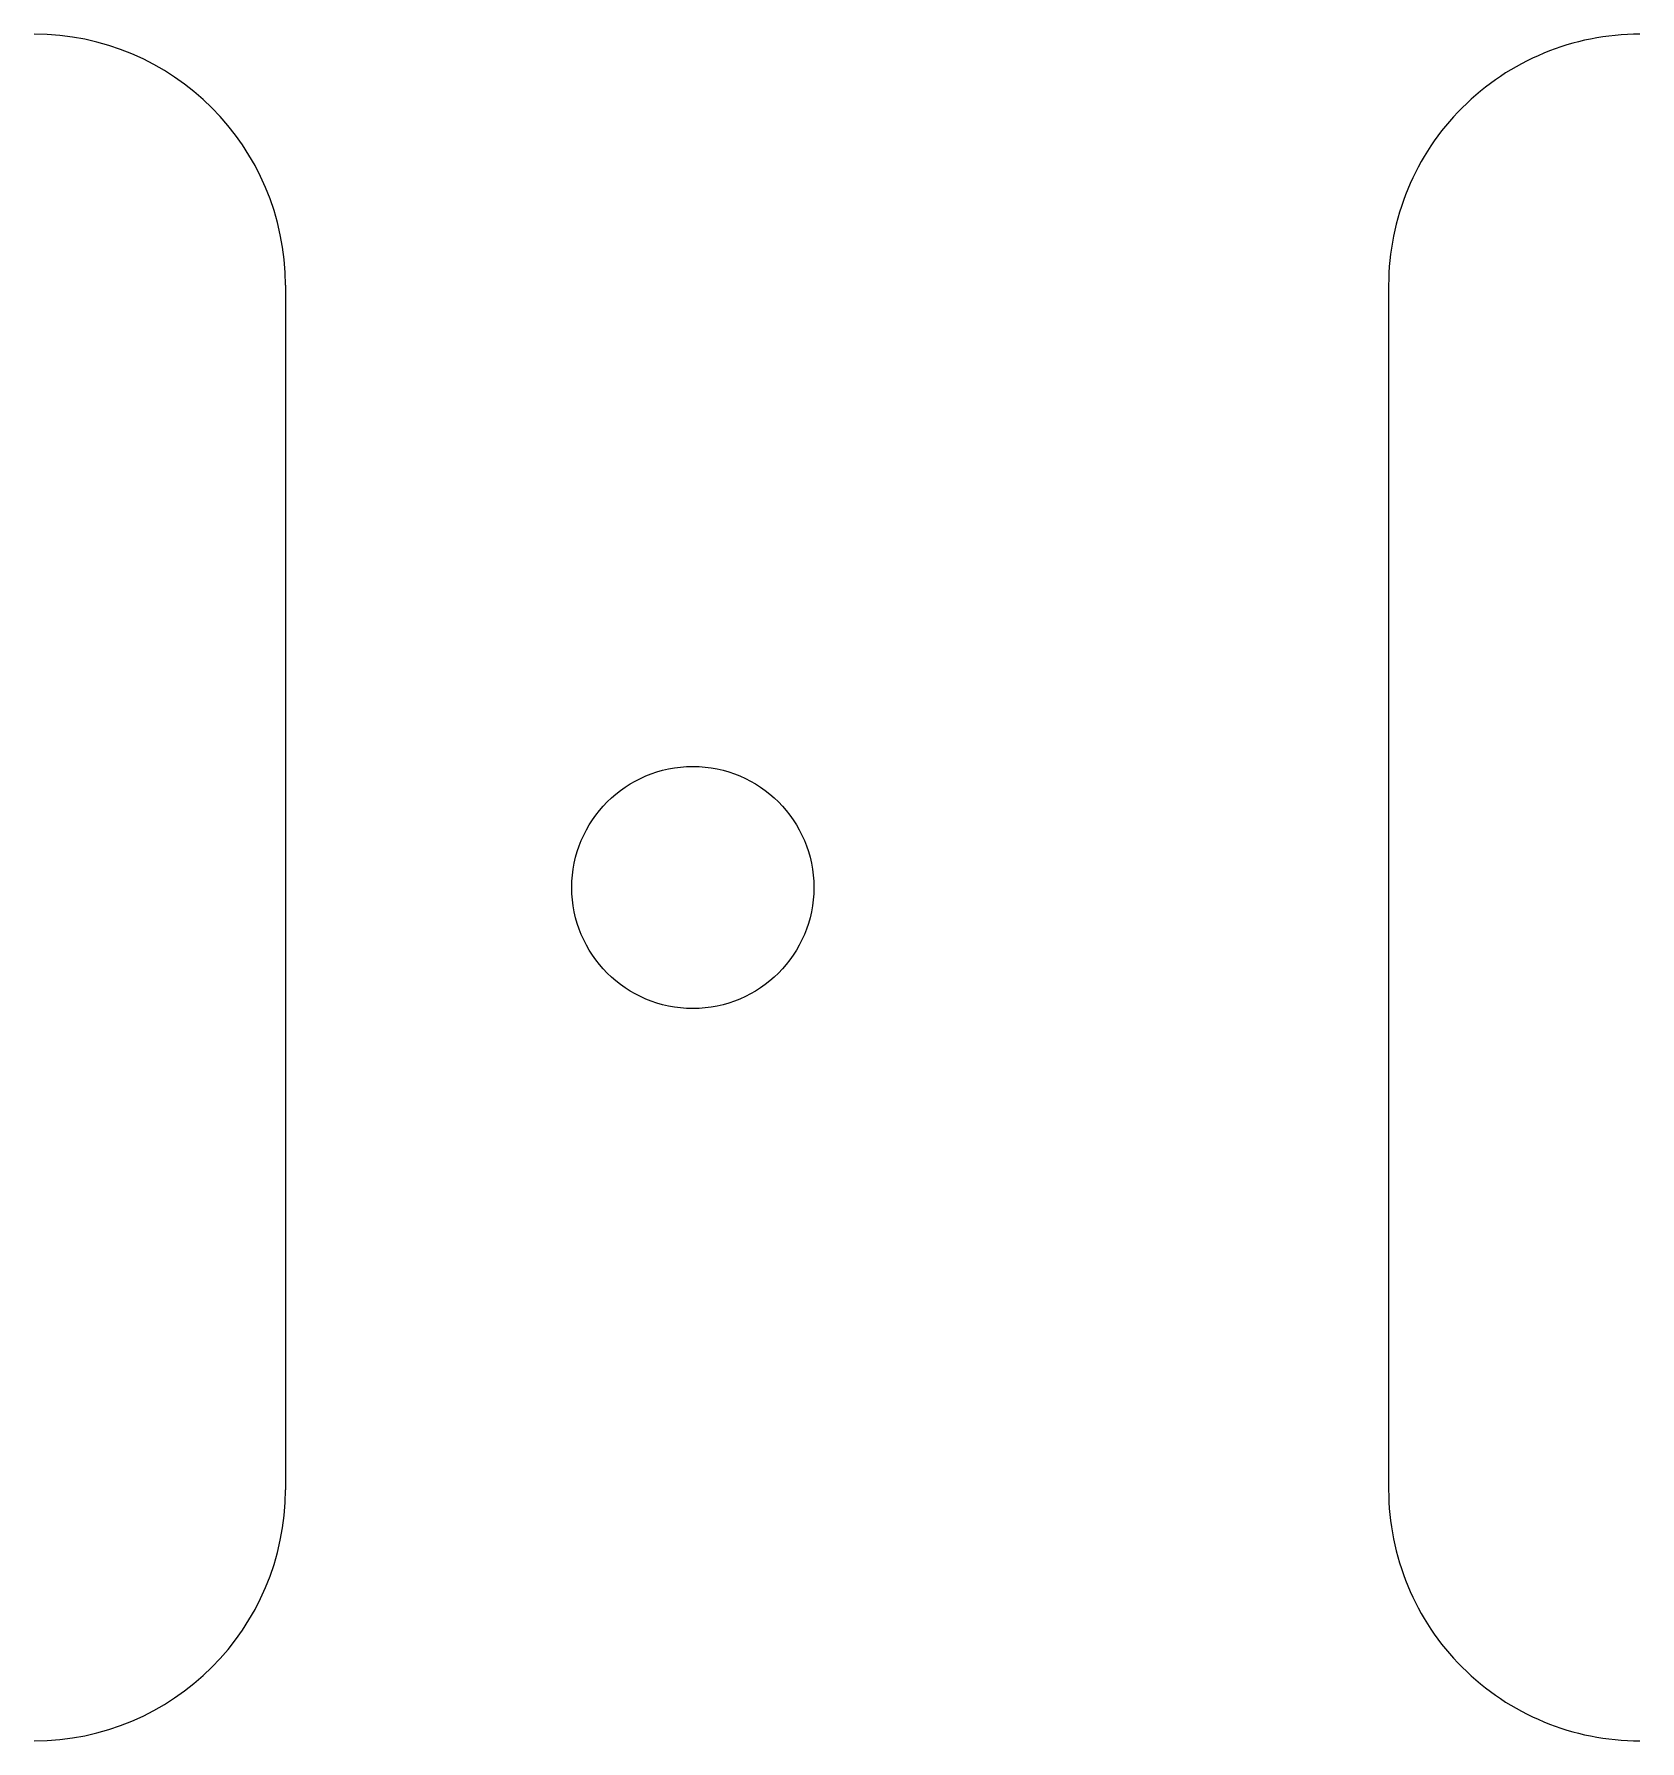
# Model space of a CAD drawing. Header units: millimetres. Extents: x -10 to 277, y -95 to 18.
# Drawn here: x 33.85 to 47.11, y -83.25 to -69.15 of the extents above; entities that cross this region are included whole.
import ezdxf

# ---------------------------------------------------------------- set-up
doc = ezdxf.new("R2010")
doc.units = ezdxf.units.MM
doc.header["$MEASUREMENT"] = 0
doc.layers.add('BLACK', color=7, linetype='CONTINUOUS')

msp = doc.modelspace()

# ---------------------------------------------------------------- linework, layer by layer
at = {"layer": 'BLACK', "linetype": 'Continuous'}
for p, q in [((35.925, -71.225), (35.925, -81.175)), ((45.0375, -71.225), (45.0375, -81.175))]:
    msp.add_line(p, q, dxfattribs=at)
at = {"layer": 'BLACK'}
msp.add_circle((39.290625, -76.2), 1, dxfattribs=at)
for centre, radius, start, end in [((33.84997, -71.225019), 2.075019, 0.0005246, 89.9991716), ((47.11247, -71.225019), 2.07497, 89.9991716, 179.9994754), ((33.84997, -81.175019), 2.07503, 270.0008284, 0.0005246), ((47.11247, -81.175019), 2.074981, 179.9994754, 270.0008284)]:
    msp.add_arc(centre, radius, start, end, dxfattribs=at)

doc.saveas('drawing.dxf')
